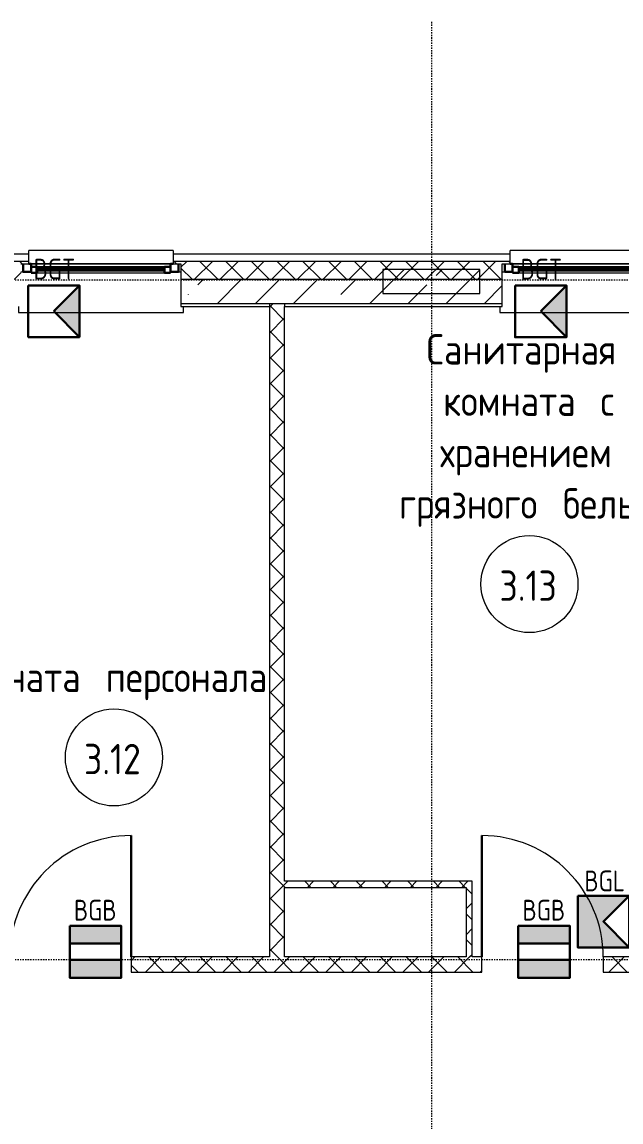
# Model space of a CAD drawing. Header units: millimetres. Extents: x -174154 to -170572, y -111302 to -109817.
# Drawn here: x -172492.8 to -172443.5, y -110861.6 to -110771 of the extents above; entities that cross this region are included whole.
import ezdxf

# ---------------------------------------------------------------- set-up
doc = ezdxf.new("R2010")
doc.units = ezdxf.units.MM
doc.linetypes.add('ACAD_ISO02W100', pattern=[15, 12, -3])
doc.linetypes.add('ADSK_Линия сетки', pattern=[21, 12, -3, 3, -3])
for name, color, linetype, lineweight in [('!Подложка', 252, 'ACAD_ISO02W100', 25), ('Двери', 7, 'Continuous', 18), ('Кабель ПС', 20, 'ACAD_ISO02W100', 30), ('Каркас_Импост', 7, 'Continuous', 18), ('Колонны', 7, 'Continuous', 18), ('Марки помещений', 7, 'Continuous', 18), ('Окна', 7, 'Continuous', 18), ('ОПС', 1, 'Continuous', 30), ('Оси', 7, 'Continuous', 9), ('Остекление', 7, 'Continuous', 30), ('Отлив', 7, 'Continuous', 18), ('Панель', 7, 'Continuous', 18), ('Подоконник_Верхний брус', 7, 'Continuous', 18), ('ПС', 1, 'Continuous', 50), ('Стены разрез', 7, 'Continuous', 40), ('Стены штриховка', 7, 'Continuous', 18)]:
    doc.layers.add(name, color=color, linetype=linetype, lineweight=lineweight)
doc.layers.add('PRSHEME', color=7, linetype='Continuous')
doc.styles.add('GOST Common', font='GOST Common.ttf', dxfattribs={"width": 0.9, "height": 250})
doc.styles.get("Standard").update_dxf_attribs({"font": 'GOST_A.TTF'})
pattern_1 = [(45, (30280, 12305), (-106.066, 106.066), []), (135, (30280, 12305), (-106.066, -106.066), [])]

# ---------------------------------------------------------------- blocks, each defined once
blk = doc.blocks.new('ИОО')
at = {"layer": 'Кабель ПС', "ltscale": 100}
h = blk.add_hatch(color=5, dxfattribs=at)
h.dxf.hatch_style = 1
h.paths.add_polyline_path([(0, 0), (184.7, -186.1), (184.7, 186.1)])
at = {"layer": 'ОПС', "color": 5, "ltscale": 100}
for p, q in [((184.7, 186.1), (0, 0)), ((0, 0), (184.7, -186.1))]:
    blk.add_line(p, q, dxfattribs=at)
blk.add_lwpolyline([(-184.7, 186.1), (184.7, 186.1), (184.7, -186.1), (-184.7, -186.1)], close=True, dxfattribs=at)
blk = doc.blocks.new('*U8')
at = {"layer": 'Кабель ПС', "color": 20, "xscale": 0.803782661242815, "yscale": 0.803782661242815, "zscale": 0.803782661242815}
blk.add_blockref('ИОО', (148.3, 149.8), dxfattribs=at)
at = {"layer": 'ПС', "color": 0, "ltscale": 300, "insert": (151.5, 393.7), "char_height": 120, "width": 108.005, "attachment_point": 5, "bg_fill": 3, "box_fill_scale": 1, "bg_fill_color": 256, "bg_fill_transparency": 0}
blk.add_mtext('BGT', dxfattribs=at)
blk = doc.blocks.new('*U10')
at = {"layer": 'PRSHEME', "lineweight": 25}
for points in [[(0, 299.7), (298.1, 299.7), (298.1, 198.4), (0, 198.4)], [(0, 102.8), (298.1, 102.8), (298.1, 0), (0, 0)]]:
    blk.add_hatch(color=30, dxfattribs=at).paths.add_polyline_path(points)
at = {"layer": 'PRSHEME', "color": 30, "lineweight": 30}
for p, q in [((0, 198.4), (298.1, 198.4)), ((0, 102.8), (298.1, 102.8))]:
    blk.add_line(p, q, dxfattribs=at)
at = {"layer": 'PRSHEME', "color": 30, "lineweight": 25}
for points in [[(0, 299.7), (298.1, 299.7), (298.1, 198.4), (0, 198.4)], [(0, 102.8), (298.1, 102.8), (298.1, 0), (0, 0)]]:
    blk.add_lwpolyline(points, close=True, dxfattribs=at)
at = {"layer": 'PRSHEME', "color": 30, "lineweight": 30}
blk.add_lwpolyline([(0, 299.7), (298.1, 299.7), (298.1, 0), (0, 0)], close=True, dxfattribs=at)
at = {"layer": 'ПС', "color": 0, "ltscale": 300, "insert": (147.7, 391), "char_height": 120, "width": 178.902, "attachment_point": 5, "bg_fill": 3, "box_fill_scale": 1, "bg_fill_color": 256, "bg_fill_transparency": 0}
blk.add_mtext('BGB', dxfattribs=at)
blk = doc.blocks.new('*U9')
at = {"layer": 'ОПС', "lineweight": 25, "ltscale": 10}
h = blk.add_hatch(color=5, dxfattribs=at)
h.dxf.hatch_style = 1
h.paths.add_polyline_path([(-0.1, 299.7), (-0.1, 0.5), (296.9, 0.5), (148.4, 150.1), (296.9, 299.7)])
at = {"layer": 'ОПС', "color": 5, "ltscale": 100}
blk.add_lwpolyline([(-0.1, 299.7), (296.9, 299.7), (296.9, 0.5), (-0.1, 0.5)], close=True, dxfattribs=at)
blk.add_lwpolyline([(296.9, 299.7), (148.4, 150.1), (296.9, 0.5)], dxfattribs=at)
at = {"layer": 'ПС', "color": 0, "ltscale": 300, "insert": (155.5, 385.2), "char_height": 120, "width": 171.598, "attachment_point": 5, "bg_fill": 3, "box_fill_scale": 1, "bg_fill_color": 256, "bg_fill_transparency": 0}
blk.add_mtext('BGL', dxfattribs=at)
blk = doc.blocks.new('AC_Дверь_Однопольная_ПВХ - 960х2080h В Вл П с доводчиком-799591-В_АР_ПЭ_03 Этаж')
at = {"layer": 'Панель', "lineweight": 30}
blk.add_line((-500, 62.5), (-500, 1062.5), dxfattribs=at)
at = {"layer": 'Панель'}
blk.add_arc((-500, 62.5), 1000, 0, 90, dxfattribs=at)
blk = doc.blocks.new('AC_Дверь_Однопольная_ПВХ - 960х2080h М ОЛ Глухой низ с доводчиком-799938-В_АР_ПЭ_03 Этаж')
at = {"layer": 'Панель', "lineweight": 30}
blk.add_line((500, 62.5), (500, 1062.5), dxfattribs=at)
at = {"layer": 'Панель'}
blk.add_arc((500, 62.5), 1000, 90, 180, dxfattribs=at)
blk = doc.blocks.new('B2B_Окно_1створка - 1280х2060h-666021-В_АР_ПЭ_03 Этаж')
at = {"layer": 'Каркас_Импост', "lineweight": 30}
for p, q in [((-640, 135), (-640, 70)), ((-575, 135), (-595, 135)), ((-575, 110), (-575, 135)), ((-525, 110), (-575, 110)), ((-575, 110), (-575, 60)), ((-525, 60), (-525, 110)), ((525, 110), (525, 60)), ((575, 110), (525, 110)), ((575, 135), (575, 110)), ((595, 135), (575, 135)), ((575, 60), (575, 110)), ((640, 70), (640, 135)), ((-640, 70), (-575, 70)), ((-575, 60), (-525, 60)), ((525, 60), (575, 60)), ((575, 70), (640, 70))]:
    blk.add_line(p, q, dxfattribs=at)
at = {"layer": 'Каркас_Импост'}
for p, q in [((575, 135), (-575, 135)), ((525, 110), (-525, 110)), ((-525, 60), (525, 60))]:
    blk.add_line(p, q, dxfattribs=at)
at = {"layer": 'Остекление'}
for p, q in [((525, 100), (-525, 100)), ((-525, 100), (-525, 80)), ((525, 80), (525, 100)), ((-525, 80), (525, 80))]:
    blk.add_line(p, q, dxfattribs=at)
blk = doc.blocks.new('В2В_Подоконник_ПВХ - ПВХ-V8-В_АР_ПЭ_03 Этаж')
at = {"layer": 'Подоконник_Верхний брус'}
for p, q in [((-660, 0), (-640, 0)), ((640, 0), (660, 0)), ((-680, -285), (-680, -335)), ((-680, -335), (680, -335)), ((680, -335), (680, -285))]:
    blk.add_line(p, q, dxfattribs=at)
blk = doc.blocks.new('B2B_Отлив - Отлив_металлический-V9-В_АР_ПЭ_03 Этаж')
at = {"layer": 'Отлив'}
for p, q in [((-595, 80), (-595, 110)), ((595, 110), (-595, 110)), ((595, 110), (595, 80)), ((-595, 1), (595, 1))]:
    blk.add_line(p, q, dxfattribs=at)
blk = doc.blocks.new('ADSK_Марка_Помещение_2_ГОСТ21-501-2011 - Имя и Категория-86712-В_АР_ПЭ_03 Этаж')
at = {"layer": 'Марки помещений'}
blk.add_circle((0, 0), 4, dxfattribs=at)
blk = doc.blocks.new('A$C7b4e20c5')
at = {"layer": 'Колонны', "lineweight": 20, "true_color": 0x636466}
h = blk.add_hatch(dxfattribs=at)
h.set_pattern_fill('FP_3', color=251, style=0, pattern_type=2)
h.set_pattern_definition([(45, (30280, 12305), (-314.309, 314.309), []), (45, (30594.3, 12305), (-314.309, 314.309), [222.25, -111.125])])
h.paths.add_polyline_path([(8230, 14355), (8230, 14555), (7430, 14555), (7430, 14355)])
at = {"layer": 'Стены разрез', "lineweight": 20, "true_color": 0x636466}
h = blk.add_hatch(dxfattribs=at)
h.set_pattern_fill('FP_1', color=251, style=0, pattern_type=2)
h.set_pattern_definition(pattern_1)
h.paths.add_polyline_path([(14910, 14470), (14910, 14620), (13690.2, 14620), (13690.2, 14600), (13755.2, 14600), (13755.2, 14470)])
h.paths.add_polyline_path([(12138.9, 14470), (12435.2, 14470), (12435.2, 14600), (12500.2, 14600), (12500.2, 14620), (9668.7, 14620), (9668.7, 14600), (9733.7, 14600), (9733.7, 14470)])
h.paths.add_polyline_path([(8413.7, 14470), (8413.7, 14600), (8478.7, 14600), (8478.7, 14620), (5700.6, 14620), (5700.6, 14600), (5765.6, 14600), (5765.6, 14470), (6129.8, 14470)])
h.paths.add_polyline_path([(4445.6, 14470), (4445.6, 14600), (4510.6, 14600), (4510.6, 14620), (2690.2, 14620), (2690.2, 14600), (2755.2, 14600), (2755.2, 14470), (3125.2, 14470)])
h.paths.add_polyline_path([(1435.2, 14470), (1435.2, 14600), (1500.2, 14600), (1500.2, 14620), (60, 14620), (60, 14470), (210, 14470)])
h = blk.add_hatch(dxfattribs=at)
h.set_pattern_fill('FP_2', color=251, style=0, pattern_type=2)
h.set_pattern_definition([(45, (30280, 12305), (-314.309, 314.309), []), (45, (30594.3, 12305), (-314.309, 314.309), [555.625, -111.125, 3.353, -107.772])])
h.paths.add_polyline_path([(14910, 14270), (14910, 14470), (13755.2, 14470), (13755.2, 14270)])
h.paths.add_polyline_path([(12138.9, 14270), (12435.2, 14270), (12435.2, 14470), (9733.7, 14470), (9733.7, 14270), (10636.6, 14270)])
h.paths.add_polyline_path([(8413.7, 14270), (8413.7, 14470), (5765.6, 14470), (5765.6, 14270), (6620, 14270)])
h.paths.add_polyline_path([(3895, 14270), (4445.6, 14270), (4445.6, 14470), (2755.2, 14470), (2755.2, 14270), (3770, 14270)])
h.paths.add_polyline_path([(1435.2, 14270), (1435.2, 14470), (210, 14470), (210, 14270), (410, 14270)])
h = blk.add_hatch(dxfattribs=at)
h.set_pattern_fill('FP_1', color=251, style=0, pattern_type=2)
h.set_pattern_definition(pattern_1)
h.paths.add_polyline_path([(6495, 8890), (6620, 8890), (6620, 14270), (6495, 14270), (6495, 12069.6)])
h = blk.add_hatch(dxfattribs=at)
h.set_pattern_fill('FP_1', color=251, style=0, pattern_type=2)
h.set_pattern_definition(pattern_1)
h.paths.add_polyline_path([(8115, 9463.5), (8165, 9463.5), (8165, 9513.5), (6620, 9513.5), (6620, 9463.5)])
h = blk.add_hatch(dxfattribs=at)
h.set_pattern_fill('FP_1', color=251, style=0, pattern_type=2)
h.set_pattern_definition(pattern_1)
h.paths.add_polyline_path([(8165, 8890), (8165, 9463.5), (8115, 9463.5), (8115, 8890)])
h = blk.add_hatch(dxfattribs=at)
h.set_pattern_fill('FP_1', color=251, style=0, pattern_type=2)
h.set_pattern_definition(pattern_1)
h.paths.add_polyline_path([(14930, 8765), (14930, 8890), (13285, 8890), (13285, 8765), (13430, 8765)])
h.paths.add_polyline_path([(12138.9, 8765), (12285, 8765), (12285, 8890), (9245, 8890), (9245, 8765)])
h.paths.add_polyline_path([(8245, 8765), (8245, 8890), (5355, 8890), (5355, 8765)])
h.paths.add_polyline_path([(4355, 8765), (4355, 8890), (3655, 8890), (3655, 8765)])
h.paths.add_polyline_path([(2430, 8765), (2655, 8765), (2655, 8890), (410, 8890), (410, 8765), (430, 8765)])
at = {"layer": 'Колонны', "color": 251, "lineweight": 20, "true_color": 0x636466}
for p, q in [((8230, 14555), (7430, 14555)), ((7430, 14555), (7430, 14355)), ((8230, 14355), (8230, 14555)), ((7430, 14355), (8230, 14355))]:
    blk.add_line(p, q, dxfattribs=at)
at = {"layer": 'Оси', "linetype": 'ADSK_Линия сетки'}
for p, q in [((7830, 16592.9), (7830, -2195)), ((32780, 14465), (-1856.4, 14465)), ((32780, 8865), (-1856.4, 8865))]:
    blk.add_line(p, q, dxfattribs=at)
at = {"layer": 'Стены разрез', "color": 251, "lineweight": 20, "true_color": 0x636466}
for p, q in [((4510.6, 14680), (2690.2, 14680)), ((4445.6, 14600), (4510.6, 14600)), ((4510.6, 14600), (4510.6, 14680)), ((8478.7, 14680), (5700.6, 14680)), ((5700.6, 14680), (5700.6, 14600)), ((5700.6, 14600), (5765.6, 14600)), ((5765.6, 14600), (5765.6, 14250)), ((8413.7, 14250), (8413.7, 14600)), ((8413.7, 14600), (8478.7, 14600)), ((8478.7, 14600), (8478.7, 14680)), ((5765.6, 14250), (6495, 14250)), ((6495, 14250), (6495, 8890)), ((6620, 14250), (8413.7, 14250)), ((6620, 9513.5), (6620, 14250)), ((8165, 9513.5), (6620, 9513.5)), ((6620, 8890), (6620, 9463.5)), ((6620, 9463.5), (8115, 9463.5)), ((8115, 9463.5), (8115, 8890)), ((8165, 8890), (8165, 9513.5)), ((6495, 8890), (5355, 8890)), ((5355, 8890), (5355, 8765)), ((8115, 8890), (6620, 8890)), ((8245, 8890), (8165, 8890)), ((8245, 8765), (8245, 8890)), ((9476, 8890), (9245, 8890)), ((9245, 8890), (9245, 8765)), ((5355, 8765), (8245, 8765)), ((9245, 8765), (12285, 8765))]:
    blk.add_line(p, q, dxfattribs=at)
at = {"layer": 'Стены штриховка', "color": 251, "lineweight": 20, "true_color": 0x636466}
for p, q in [((4510.6, 14620), (2690.2, 14620)), ((8478.7, 14620), (5700.6, 14620)), ((8413.7, 14470), (5765.6, 14470)), ((8413.7, 14270), (5765.6, 14270)), ((6495, 14270), (6495, 14250)), ((6620, 14270), (6620, 14250))]:
    blk.add_line(p, q, dxfattribs=at)
at = {"layer": 'Двери', "color": 251, "lineweight": 20, "true_color": 0x636466}
for name, p in [('AC_Дверь_Однопольная_ПВХ - 960х2080h М ОЛ Глухой низ с доводчиком-799938-В_АР_ПЭ_03 Этаж', (4855, 8827.5)), ('AC_Дверь_Однопольная_ПВХ - 960х2080h В Вл П с доводчиком-799591-В_АР_ПЭ_03 Этаж', (8745, 8827.5))]:
    blk.add_blockref(name, p, dxfattribs=at)
at = {"layer": 'Марки помещений', "color": 251, "lineweight": 20, "true_color": 0x636466, "xscale": 99.99999999999993, "yscale": 99.99999999999993, "zscale": 99.99999999999993}
for p in [(8637.3, 11962.3), (5213.2, 10534.1)]:
    blk.add_blockref('ADSK_Марка_Помещение_2_ГОСТ21-501-2011 - Имя и Категория-86712-В_АР_ПЭ_03 Этаж', p, dxfattribs=at)
at = {"layer": 'Окна', "color": 251, "lineweight": 20, "true_color": 0x636466}
for name, p in [('B2B_Отлив - Отлив_металлический-V9-В_АР_ПЭ_03 Этаж', (5105.6, 14600)), ('B2B_Отлив - Отлив_металлический-V9-В_АР_ПЭ_03 Этаж', (9073.7, 14600)), ('B2B_Окно_1створка - 1280х2060h-666021-В_АР_ПЭ_03 Этаж', (5105.6, 14465)), ('B2B_Окно_1створка - 1280х2060h-666021-В_АР_ПЭ_03 Этаж', (9073.7, 14465)), ('В2В_Подоконник_ПВХ - ПВХ-V8-В_АР_ПЭ_03 Этаж', (5105.6, 14535)), ('В2В_Подоконник_ПВХ - ПВХ-V8-В_АР_ПЭ_03 Этаж', (9073.7, 14535))]:
    blk.add_blockref(name, p, dxfattribs=at)
at = {"layer": 'Марки помещений', "color": 251, "lineweight": 20, "true_color": 0x636466, "char_height": 250, "attachment_point": 1, "style": 'GOST Common'}
for s, insert, width in [('Санитарная', (7789.2, 14021), 2063.544), ('комната', (7926.1, 13597.7), 1479.113), ('\\fGOST Common|b0|i0|c204|p34|;\\W.9;с', (9223.9, 13597.7), 165.949), ('хранением', (7902.3, 13174.3), 1796.582), ('грязного', (7563, 12751), 1544.05), ('белья', (8914.4, 12751), 974.05), ('3.13', (8390.5, 12073.7), 606.076), ('Комната', (3829.3, 11322.7), 1500.759), ('персонала', (5145, 11322.7), 1767.721), ('3.12', (4966.5, 10645.5), 606.076)]:
    blk.add_mtext(s, dxfattribs=dict(at, insert=insert, width=width))

msp = doc.modelspace()

# ---------------------------------------------------------------- block references
at = {"layer": 'ПС', "color": 0, "xscale": 0.01424277820484836, "yscale": 0.01424277820484836, "zscale": 0.01424277820484836}
for name, p in [('*U8', (-172492.322, -110796.949)), ('*U8', (-172452.197, -110796.954)), ('*U9', (-172447.033, -110847.233)), ('*U10', (-172488.898, -110849.727)), ('*U10', (-172451.93, -110849.727))]:
    msp.add_blockref(name, p, dxfattribs=at)

# ---------------------------------------------------------------- next in the draw order: block references
at = {"layer": '!Подложка', "ltscale": 20, "xscale": 0.01, "yscale": 0.01, "zscale": 0.01}
msp.add_blockref('A$C7b4e20c5', (-172537.389, -110936.912), dxfattribs=at)

doc.saveas('drawing.dxf')
